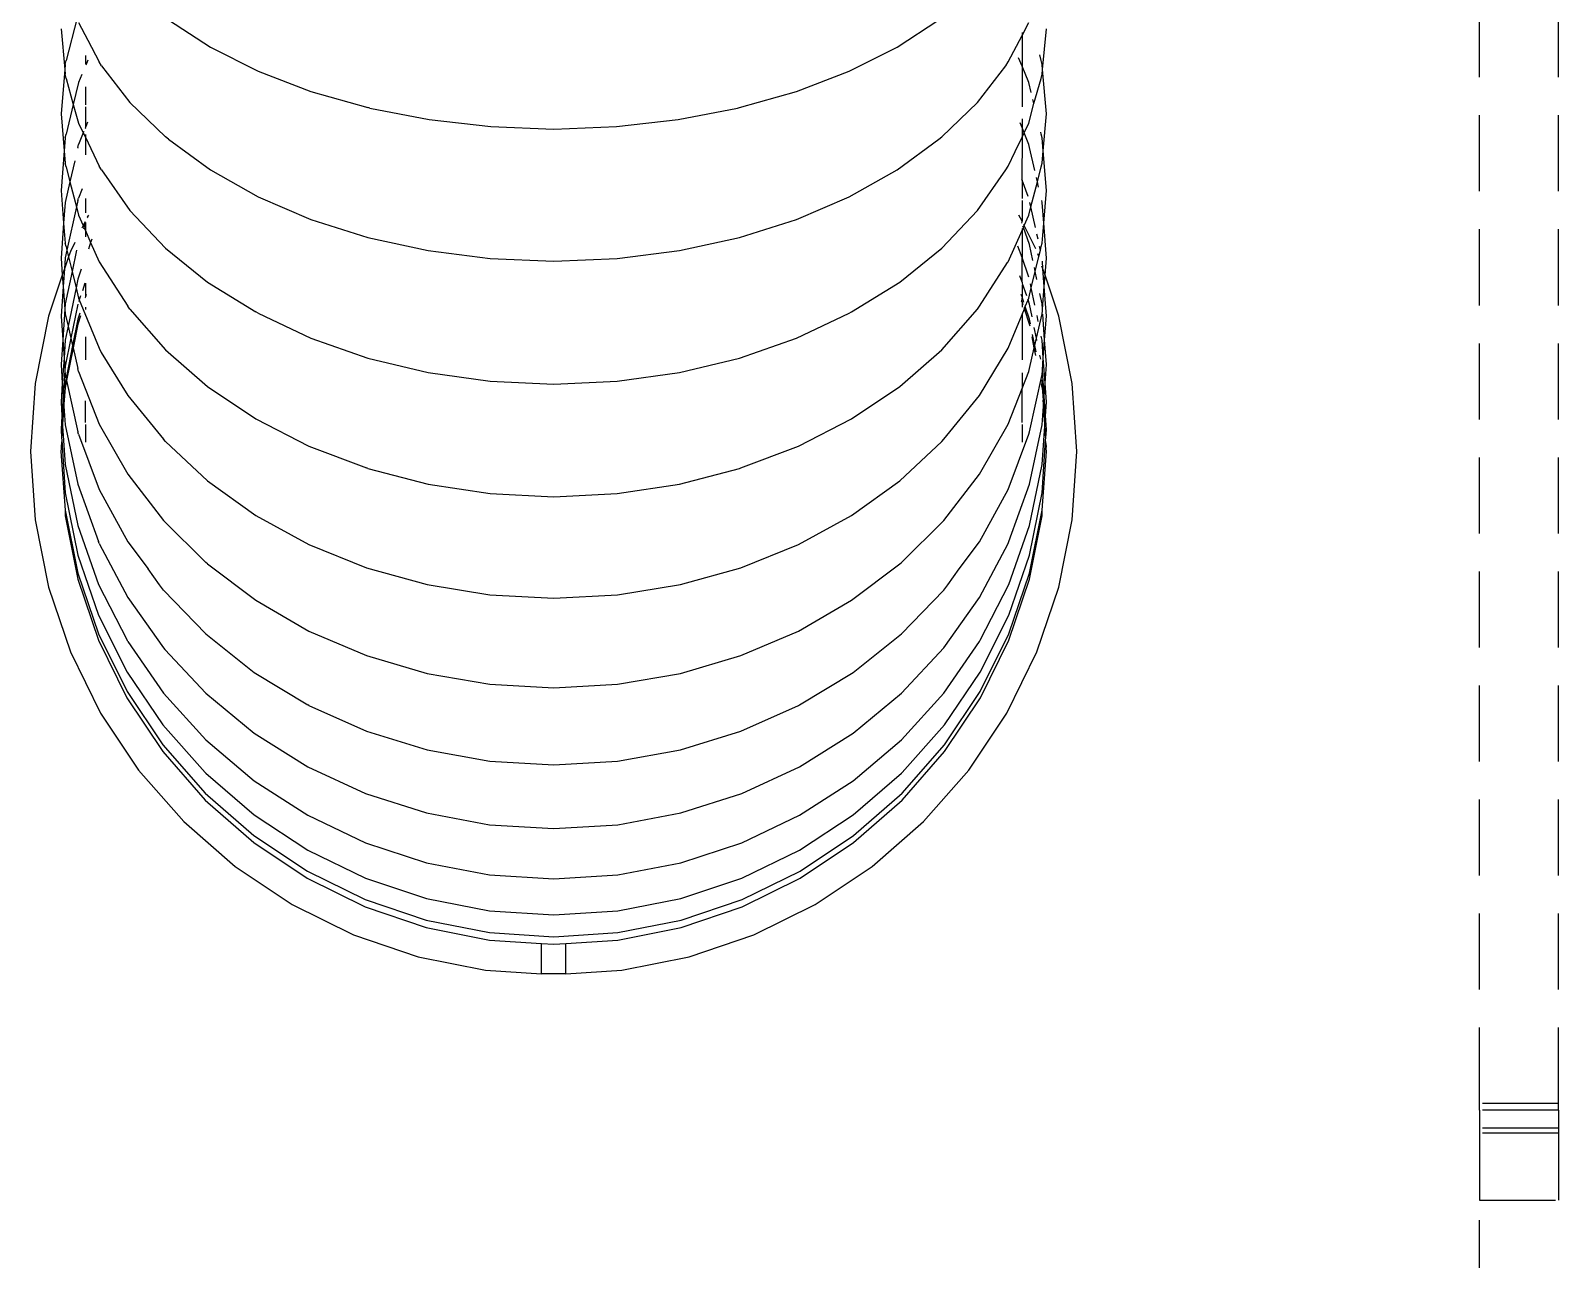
# Model space of a CAD drawing. Header units: millimetres. Extents: x 0 to 460473, y -68369 to 85219.
# Drawn here: x 221550.6 to 221676.2, y -29629.2 to -29528.2 of the extents above; entities that cross this region are included whole.
import ezdxf

# ---------------------------------------------------------------- set-up
doc = ezdxf.new("R2010")
doc.units = ezdxf.units.MM
doc.header["$LTSCALE"] = 50
doc.linetypes.add('HIDDEN2', pattern=[0.1875, 0.125, -0.0625])
doc.layers.add('hid', color=8, linetype='HIDDEN2')

msp = doc.modelspace()

# ---------------------------------------------------------------- linework, layer by layer
at = {"layer": 'hid'}
for p, q in [((221669.74868442, -29616.40964156), (221669.74868442, -29512.23318066)), ((221676.24868442, -29616.40964156), (221676.24868442, -29512.23318066)), ((221553.14973716, -29528.04524533), (221553.46072046, -29531.40024658)), ((221554.47477948, -29527.15103422), (221553.5637856, -29530.65942239)), ((221554.59556744, -29527.54136193), (221555.36317898, -29528.9949044)), ((221561.98366251, -29527.30761564), (221565.42612608, -29529.55911961)), ((221621.87334824, -29529.55911961), (221625.31581181, -29527.30761564)), ((221632.14973716, -29528.59073285), (221632.70390688, -29527.54136193)), ((221633.83875386, -29531.40024658), (221634.14973716, -29528.04524533)), ((221555.36317898, -29528.9949044), (221556.29557696, -29530.76048504)), ((221631.00389736, -29530.76048504), (221632.14973716, -29528.59073285)), ((221632.14973716, -29528.34095636), (221632.14973716, -29528.59073285)), ((221632.14973716, -29528.59073285), (221632.14973716, -29531.12785024)), ((221555.14973716, -29530.24601484), (221555.14973716, -29530.93390524)), ((221565.42612608, -29529.55911961), (221569.35150347, -29531.5336356)), ((221617.94797085, -29531.5336356), (221621.87334824, -29529.55911961)), ((221632.14973716, -29531.12785024), (221631.86708242, -29530.44576361)), ((221633.73568872, -29530.65942239), (221633.61648326, -29530.20034246)), ((221553.46072046, -29531.40024658), (221553.14973716, -29535.03488866)), ((221553.49622027, -29530.98533966), (221553.46072046, -29531.40024658)), ((221553.46072046, -29531.40024658), (221553.49622027, -29531.78323154)), ((221553.49622027, -29530.98533966), (221553.5637856, -29530.65942239)), ((221553.5637856, -29532.14296712), (221553.49622027, -29531.78323154)), ((221554.86623936, -29531.81197128), (221554.59556744, -29532.46514162)), ((221555.35936315, -29530.62199253), (221555.18223459, -29531.04942925)), ((221556.48016887, -29531.08084786), (221556.29557696, -29530.76048504)), ((221556.48016887, -29531.08084786), (221558.80775911, -29534.11473217)), ((221569.35150347, -29531.5336356), (221573.69263038, -29533.1973791)), ((221613.60684394, -29533.1973791), (221617.94797085, -29531.5336356)), ((221628.49171521, -29534.11473217), (221630.81930545, -29531.08084786)), ((221630.81930545, -29531.08084786), (221631.00389736, -29530.76048504)), ((221632.70390688, -29532.46514162), (221632.14973716, -29531.12785024)), ((221632.14973716, -29531.12785024), (221632.14973716, -29534.46289268)), ((221633.80325405, -29530.98533966), (221633.73568872, -29530.65942239)), ((221633.73568872, -29532.14296712), (221633.80325405, -29531.78323154)), ((221633.83875386, -29531.40024658), (221633.80325405, -29530.98533966)), ((221633.80325405, -29531.78323154), (221633.83875386, -29531.40024658)), ((221634.14973716, -29535.03488866), (221633.83875386, -29531.40024658)), ((221553.5637856, -29532.14296712), (221554.15953691, -29534.26078311)), ((221554.59556744, -29532.46514162), (221554.15953691, -29534.26078311)), ((221555.14973716, -29532.81976794), (221555.14973716, -29534.3093616)), ((221632.90590159, -29533.29698726), (221632.70390688, -29532.46514162)), ((221633.12572106, -29534.20223798), (221633.73568872, -29532.14296712)), ((221554.15953691, -29534.26078311), (221553.5637856, -29536.7141796)), ((221554.15953691, -29534.26078311), (221554.59556744, -29535.81081315)), ((221558.80775911, -29534.11473217), (221561.73150527, -29536.92737492)), ((221573.69263038, -29533.1973791), (221578.37522891, -29534.52188298)), ((221608.92424541, -29534.52188298), (221613.60684394, -29533.1973791)), ((221625.56796906, -29536.92737492), (221628.49171521, -29534.11473217)), ((221632.70390688, -29535.81081315), (221633.12572106, -29534.20223798)), ((221633.12572106, -29534.20223798), (221633.0445316, -29533.86788716)), ((221553.14973716, -29535.03488866), (221553.41019162, -29538.07897092)), ((221555.14973716, -29534.46289268), (221555.14973716, -29536.15972561)), ((221578.53374158, -29534.56274181), (221578.37522891, -29534.52188298)), ((221578.53374158, -29534.56274181), (221583.42638488, -29535.51535396)), ((221583.42638488, -29535.51535396), (221588.49395257, -29536.09352009)), ((221598.80552175, -29536.09352009), (221603.87308944, -29535.51535396)), ((221603.87308944, -29535.51535396), (221608.76573274, -29534.56274181)), ((221608.76573274, -29534.56274181), (221608.92424541, -29534.52188298)), ((221632.14973716, -29535.45347146), (221632.14973716, -29536.15972561)), ((221633.8892827, -29538.07897092), (221634.14973716, -29535.03488866)), ((221553.49622027, -29537.00379814), (221553.5637856, -29536.7141796)), ((221554.59556744, -29535.81081315), (221554.97593273, -29536.60314044)), ((221554.97593273, -29536.60314044), (221554.59556744, -29537.57353922)), ((221555.02263511, -29536.48399199), (221554.97593273, -29536.60314044)), ((221554.97593273, -29536.60314044), (221555.14973716, -29536.96518713)), ((221555.14973716, -29536.15972561), (221555.13389642, -29536.20013896)), ((221555.13389642, -29536.20013896), (221555.14973716, -29536.23313632)), ((221555.31902185, -29535.72784169), (221555.14973716, -29536.15972561)), ((221555.14973716, -29536.74875438), (221555.14973716, -29536.96518713)), ((221588.49395257, -29536.09352009), (221593.64973716, -29536.28734761)), ((221593.64973716, -29536.28734761), (221598.80552175, -29536.09352009)), ((221632.14973716, -29536.15972561), (221631.99733994, -29535.77092546)), ((221632.32354159, -29536.60314044), (221632.14973716, -29536.15972561)), ((221632.14973716, -29536.15972561), (221632.14973716, -29536.96518713)), ((221632.14973716, -29536.96518713), (221632.32354159, -29536.60314044)), ((221632.32354159, -29536.60314044), (221632.70390688, -29535.81081315)), ((221632.70390688, -29537.57353922), (221632.32354159, -29536.60314044)), ((221633.73568872, -29536.7141796), (221633.6968084, -29536.55406443)), ((221633.80325405, -29537.00379814), (221633.73568872, -29536.7141796)), ((221553.41019162, -29538.07897092), (221553.14973716, -29541.33409043)), ((221553.49622027, -29537.00379814), (221553.41019162, -29538.07897092)), ((221553.41019162, -29538.07897092), (221553.49622027, -29539.08443766)), ((221554.5297412, -29537.81708323), (221554.52008307, -29537.8591328)), ((221554.5297412, -29537.81708323), (221554.59556744, -29537.57353922)), ((221555.14973716, -29536.96518713), (221555.14973716, -29538.40243356)), ((221555.14973716, -29536.96518713), (221556.29557696, -29539.35205095)), ((221561.98366251, -29537.12030983), (221561.73150527, -29536.92737492)), ((221561.98366251, -29537.12030983), (221565.42612608, -29539.64349378)), ((221621.87334824, -29539.64349378), (221625.31581181, -29537.12030983)), ((221625.31581181, -29537.12030983), (221625.56796906, -29536.92737492)), ((221631.58484732, -29538.14189187), (221632.14973716, -29536.96518713)), ((221632.14973716, -29536.96518713), (221632.1295851, -29540.43879482)), ((221632.76973312, -29537.81708323), (221632.70390688, -29537.57353922)), ((221633.20300062, -29539.70344488), (221632.76973312, -29537.81708323)), ((221633.8892827, -29538.07897092), (221633.80325405, -29537.00379814)), ((221633.80325405, -29539.08443766), (221633.8892827, -29538.07897092)), ((221634.14973716, -29541.33409043), (221633.8892827, -29538.07897092)), ((221553.5637856, -29539.41035494), (221553.49622027, -29539.08443766)), ((221554.28070394, -29538.90134255), (221553.88216697, -29540.63649428)), ((221556.48016887, -29539.63906661), (221556.29557696, -29539.35205095)), ((221630.81930545, -29539.63906661), (221631.00389736, -29539.35205095)), ((221631.00389736, -29539.35205095), (221631.58484732, -29538.14189187)), ((221633.73568872, -29539.41035494), (221633.80325405, -29539.08443766)), ((221553.5637856, -29539.41035494), (221553.88216697, -29540.63649428)), ((221556.48016887, -29539.63906661), (221558.80775911, -29542.97653009)), ((221565.42612608, -29539.64349378), (221569.35150347, -29541.85626672)), ((221617.94797085, -29541.85626672), (221621.87334824, -29539.64349378)), ((221628.49171521, -29542.97653009), (221630.81930545, -29539.63906661)), ((221632.14973716, -29540.49259873), (221632.1295851, -29540.43879482)), ((221632.65075034, -29541.83025213), (221632.14973716, -29540.49259873)), ((221632.14973716, -29540.49259873), (221632.14973716, -29542.00073727)), ((221633.41730735, -29540.63649428), (221633.33620251, -29540.28337974)), ((221633.41730735, -29540.63649428), (221633.73568872, -29539.41035494)), ((221553.14973716, -29541.33409043), (221553.36602024, -29544.03716282)), ((221553.88216697, -29540.63649428), (221553.49622027, -29542.31683046)), ((221553.88216697, -29540.63649428), (221554.4160975, -29542.69274908)), ((221554.88052725, -29541.21136137), (221554.59556744, -29541.97217459)), ((221569.35150347, -29541.85626672), (221573.69263038, -29543.72076748)), ((221613.60684394, -29543.72076748), (221617.94797085, -29541.85626672)), ((221632.88337682, -29542.69274908), (221633.41730735, -29540.63649428)), ((221633.51932483, -29541.08065837), (221633.41730735, -29540.63649428)), ((221633.93345408, -29544.03716282), (221634.14973716, -29541.33409043)), ((221553.49622027, -29542.31683046), (221553.36602024, -29544.03716282)), ((221554.4160975, -29542.69274908), (221553.63550765, -29546.24936379)), ((221554.5297412, -29542.17495236), (221554.4160975, -29542.69274908)), ((221554.4160975, -29542.69274908), (221554.59556744, -29543.38391755)), ((221554.5297412, -29542.17495236), (221554.59556744, -29541.97217459)), ((221555.14973716, -29542.00073727), (221555.14973716, -29543.18385054)), ((221558.80775911, -29542.97653009), (221561.73150527, -29546.07061393)), ((221625.56796906, -29546.07061393), (221628.49171521, -29542.97653009)), ((221632.14973716, -29542.16176123), (221632.14973716, -29543.86308107)), ((221632.70390688, -29543.38391755), (221632.88337682, -29542.69274908)), ((221632.88337682, -29542.69274908), (221632.80422558, -29542.33211092)), ((221633.25489252, -29544.38549234), (221632.88337682, -29542.69274908)), ((221633.80325405, -29542.31683046), (221633.76914393, -29542.16832171)), ((221633.93345408, -29544.03716282), (221633.80325405, -29542.31683046)), ((221553.36602024, -29544.03716282), (221553.14973716, -29546.89490989)), ((221553.36602024, -29544.03716282), (221553.49622027, -29545.66438271)), ((221554.59556744, -29543.38391755), (221554.96921831, -29544.22713328)), ((221554.96921831, -29544.22713328), (221554.86832304, -29544.43172865)), ((221555.12453718, -29543.91217777), (221554.96921831, -29544.22713328)), ((221554.96921831, -29544.22713328), (221555.03774173, -29544.38176968)), ((221555.03774173, -29544.38176968), (221554.99244855, -29544.50715232)), ((221555.14973716, -29544.07173888), (221555.03774173, -29544.38176968)), ((221555.03774173, -29544.38176968), (221555.14973716, -29544.63450911)), ((221555.14973716, -29543.96904641), (221555.17017372, -29544.01516547)), ((221555.17017372, -29544.01516547), (221555.14973716, -29544.07173888)), ((221555.14973716, -29544.07173888), (221555.14973716, -29544.63450911)), ((221555.40420974, -29543.36729639), (221555.30780175, -29543.54055398)), ((221555.30780175, -29543.54055398), (221555.32643349, -29543.58260012)), ((221573.69263038, -29543.72076748), (221578.37522891, -29545.20509394)), ((221608.92424541, -29545.20509394), (221613.60684394, -29543.72076748)), ((221632.14973716, -29543.86308107), (221631.89526458, -29543.36729639)), ((221632.1293006, -29544.01516547), (221632.17493714, -29543.91217777)), ((221632.17493714, -29543.91217777), (221632.14973716, -29543.86308107)), ((221632.14973716, -29544.63450911), (221632.26173259, -29544.38176968)), ((221632.26173259, -29544.38176968), (221632.22776798, -29544.28774733)), ((221632.26173259, -29544.38176968), (221632.33025601, -29544.22713328)), ((221632.76973312, -29545.78803973), (221632.26173259, -29544.38176968)), ((221632.33025601, -29544.22713328), (221632.29042164, -29544.14635718)), ((221632.33025601, -29544.22713328), (221632.70390688, -29543.38391755)), ((221633.27511201, -29546.14311172), (221632.33025601, -29544.22713328)), ((221633.80325405, -29545.66438271), (221633.93345408, -29544.03716282)), ((221634.14973716, -29546.89490989), (221633.93345408, -29544.03716282)), ((221554.27969641, -29545.62534537), (221553.91895258, -29546.35686151)), ((221555.14973716, -29544.63450911), (221555.14973716, -29545.15489127)), ((221555.14973716, -29544.63450911), (221555.58682612, -29545.62088521)), ((221555.58682612, -29545.62088521), (221555.39525986, -29546.16599192)), ((221555.68250379, -29545.34863193), (221555.58682612, -29545.62088521)), ((221555.58682612, -29545.62088521), (221556.29557696, -29547.22031909)), ((221578.37522891, -29545.20509394), (221583.31917852, -29546.28384888)), ((221603.9802958, -29546.28384888), (221608.92424541, -29545.20509394)), ((221631.00389736, -29547.22031909), (221632.14973716, -29544.63450911)), ((221632.14973716, -29544.46383903), (221632.14973716, -29544.63450911)), ((221632.14973716, -29544.63450911), (221632.14973716, -29546.86463309)), ((221633.46711135, -29545.35242859), (221633.37210159, -29544.91953399)), ((221553.14973716, -29546.89490989), (221553.25667434, -29548.30787028)), ((221553.76892944, -29546.79881543), (221553.4302204, -29547.79662008)), ((221553.49622027, -29546.88400123), (221553.4302204, -29547.79662008)), ((221553.5637856, -29545.95400125), (221553.49622027, -29545.66438271)), ((221553.63550765, -29546.24936379), (221553.49622027, -29546.88400123)), ((221553.5637856, -29545.95400125), (221553.63550765, -29546.24936379)), ((221553.63550765, -29546.24936379), (221553.76892944, -29546.79881543)), ((221553.91895258, -29546.35686151), (221553.76892944, -29546.79881543)), ((221553.76892944, -29546.79881543), (221554.06109475, -29548.00199762)), ((221554.43168662, -29546.25126465), (221554.06109475, -29548.00199762)), ((221561.73150527, -29546.07061393), (221565.20138121, -29548.86837752)), ((221583.31917852, -29546.28384888), (221588.43988685, -29546.93857448)), ((221598.85958747, -29546.93857448), (221603.9802958, -29546.28384888)), ((221622.09809311, -29548.86837752), (221625.56796906, -29546.07061393)), ((221632.14973716, -29546.86463309), (221631.82036432, -29545.92739421)), ((221632.71164502, -29548.46355636), (221632.14973716, -29546.86463309)), ((221632.14973716, -29548.87705423), (221632.14973716, -29546.86463309)), ((221633.04526079, -29547.08967479), (221632.76973312, -29545.78803973)), ((221633.23837957, -29548.00199762), (221633.52004781, -29546.76789205)), ((221633.52004781, -29546.76789205), (221633.44648416, -29546.55118053)), ((221633.52004781, -29546.76789205), (221633.66489144, -29546.25357736)), ((221633.66489144, -29546.25357736), (221633.59551178, -29545.93746163)), ((221633.66489144, -29546.25357736), (221633.73568872, -29545.95400125)), ((221633.73568872, -29545.95400125), (221633.80325405, -29545.66438271)), ((221634.04279998, -29548.30787028), (221634.14973716, -29546.89490989)), ((221553.4302204, -29547.79662008), (221553.25667434, -29548.30787028)), ((221553.4302204, -29547.79662008), (221553.32651281, -29549.23064557)), ((221554.06109475, -29548.00199762), (221553.49622027, -29550.67055154)), ((221554.06109475, -29548.00199762), (221554.38453493, -29549.33397455)), ((221554.81318021, -29547.82231455), (221554.5297412, -29548.62884755)), ((221556.29557696, -29547.22031909), (221558.63472651, -29550.85391766)), ((221588.43988685, -29546.93857448), (221593.64973716, -29547.15806821)), ((221593.64973716, -29547.15806821), (221598.85958747, -29546.93857448)), ((221628.66474781, -29550.85391766), (221630.96856138, -29547.27520945)), ((221630.96856138, -29547.27520945), (221631.00389736, -29547.22031909)), ((221632.91493939, -29549.33397455), (221633.23837957, -29548.00199762)), ((221633.23837957, -29548.00199762), (221633.17122403, -29547.68474453)), ((221633.37706245, -29548.65715686), (221633.23837957, -29548.00199762)), ((221633.86925392, -29547.79662008), (221633.7927575, -29547.5712689)), ((221633.86925392, -29547.79662008), (221633.82354122, -29547.16452385)), ((221633.97296151, -29549.23064557), (221633.86925392, -29547.79662008)), ((221634.04279998, -29548.30787028), (221633.86925392, -29547.79662008)), ((221553.25667434, -29548.30787028), (221552.11078151, -29551.6835617)), ((221553.32651281, -29549.23064557), (221553.14973716, -29551.67502586)), ((221553.25667434, -29548.30787028), (221553.32651281, -29549.23064557)), ((221553.32651281, -29549.23064557), (221553.46709361, -29551.08813881)), ((221554.38453493, -29549.33397455), (221553.73234533, -29552.50103145)), ((221554.5297412, -29548.62884755), (221554.38453493, -29549.33397455)), ((221554.38453493, -29549.33397455), (221554.59556744, -29550.20303923)), ((221555.11757075, -29548.97037382), (221554.90799004, -29549.5783989)), ((221555.14973716, -29548.94865707), (221555.14973716, -29550.09368656)), ((221565.20138121, -29548.86837752), (221569.15801642, -29551.32195033)), ((221618.1414579, -29551.32195033), (221622.09809311, -29548.86837752)), ((221632.14973716, -29548.87705423), (221631.97102057, -29548.35857059)), ((221632.14973716, -29548.87705423), (221632.14973716, -29548.94865707)), ((221632.18190357, -29548.97037382), (221632.14973716, -29548.94865707)), ((221632.14973716, -29549.11594841), (221632.14973716, -29550.09368656)), ((221632.53915225, -29550.00680586), (221632.19469029, -29549.00747002)), ((221632.70390688, -29550.20303923), (221632.91493939, -29549.33397455)), ((221632.91493939, -29549.33397455), (221632.84877076, -29549.01265723)), ((221633.20860991, -29550.76004951), (221632.91493939, -29549.33397455)), ((221633.83238071, -29551.08813881), (221633.97296151, -29549.23064557)), ((221633.97296151, -29549.23064557), (221634.04279998, -29548.30787028)), ((221634.14973716, -29551.67502586), (221633.97296151, -29549.23064557)), ((221635.18869281, -29551.6835617), (221634.04279998, -29548.30787028)), ((221553.49622027, -29550.67055154), (221553.46709361, -29551.08813881)), ((221554.59556744, -29550.20303923), (221554.6485838, -29550.33097534)), ((221554.6485838, -29550.33097534), (221554.60553601, -29550.45586343)), ((221554.76032207, -29550.00680586), (221554.6485838, -29550.33097534)), ((221554.6485838, -29550.33097534), (221556.29557696, -29554.30540717)), ((221555.14973716, -29550.09368656), (221555.13700623, -29550.13104796)), ((221555.13700623, -29550.13104796), (221555.14973716, -29550.16176953)), ((221555.21731361, -29549.89537031), (221555.14973716, -29550.09368656)), ((221632.14973716, -29550.09368656), (221632.08216071, -29549.89537031)), ((221632.14973716, -29550.09368656), (221632.11869045, -29550.40048832)), ((221632.14973716, -29550.49194898), (221632.11869045, -29550.40048832)), ((221632.3092098, -29550.56169012), (221632.14973716, -29550.09368656)), ((221632.14973716, -29550.49194898), (221632.14973716, -29550.94652059)), ((221632.23456035, -29550.74183002), (221632.14973716, -29550.49194898)), ((221632.42024718, -29550.88755095), (221632.65089052, -29550.33097534)), ((221632.65089052, -29550.33097534), (221632.62763089, -29550.26349567)), ((221632.65089052, -29550.33097534), (221632.70390688, -29550.20303923)), ((221632.76973312, -29550.67575558), (221632.65089052, -29550.33097534)), ((221633.80325405, -29550.67055154), (221633.62273631, -29549.81775799)), ((221633.83238071, -29551.08813881), (221633.80325405, -29550.67055154)), ((221552.11078151, -29551.6835617), (221551.01335349, -29557.20070493)), ((221553.14973716, -29551.67502586), (221553.29044726, -29553.62070668)), ((221553.46709361, -29551.08813881), (221553.29044726, -29553.62070668)), ((221553.46709361, -29551.08813881), (221553.49622027, -29551.47298932)), ((221553.49622027, -29551.47298932), (221553.73234533, -29552.50103145)), ((221554.52959501, -29550.67647935), (221553.96046513, -29553.49422028)), ((221554.5297412, -29551.91318559), (221554.09612173, -29554.08484249)), ((221554.75458337, -29551.65603451), (221554.52559608, -29552.33060932)), ((221554.69933302, -29551.41548533), (221554.5297412, -29551.91318559)), ((221555.14973716, -29550.94652059), (221555.14973716, -29551.13988808)), ((221558.80775911, -29551.08744575), (221558.63472651, -29550.85391766)), ((221558.80775911, -29551.08744575), (221561.73150527, -29554.43942285)), ((221569.35150347, -29551.43654145), (221569.15801642, -29551.32195033)), ((221569.35150347, -29551.43654145), (221573.69263038, -29553.48760951)), ((221613.60684394, -29553.48760951), (221617.94797085, -29551.43654145)), ((221617.94797085, -29551.43654145), (221618.1414579, -29551.32195033)), ((221625.56796906, -29554.43942285), (221628.49171521, -29551.08744575)), ((221628.49171521, -29551.08744575), (221628.66474781, -29550.85391766)), ((221631.00389736, -29554.30540717), (221632.14973716, -29551.54033061)), ((221632.14973716, -29551.54033061), (221632.34536545, -29551.06825135)), ((221632.14973716, -29551.4167221), (221632.14973716, -29551.54033061)), ((221632.14973716, -29551.54033061), (221632.14973716, -29555.27252865)), ((221632.34536545, -29551.06825135), (221632.32230007, -29551.00030293)), ((221632.34536545, -29551.06825135), (221632.42024718, -29550.88755095)), ((221632.77387824, -29552.33060932), (221632.34536545, -29551.06825135)), ((221632.42024718, -29550.88755095), (221632.39713345, -29550.8197192)), ((221632.76973312, -29551.91318559), (221632.42024718, -29550.88755095)), ((221632.98414767, -29551.73731405), (221632.76973312, -29550.67575558)), ((221632.85066095, -29552.31848904), (221632.76973312, -29551.91318559)), ((221633.33900919, -29553.49422028), (221633.80325405, -29551.47298932)), ((221633.48857753, -29552.11958261), (221633.38396551, -29551.6115828)), ((221633.80325405, -29551.47298932), (221633.84232234, -29551.23067124)), ((221633.84232234, -29551.23067124), (221633.83238071, -29551.08813881)), ((221634.00902706, -29553.62070668), (221633.86247005, -29551.51952776)), ((221634.00902706, -29553.62070668), (221634.14973716, -29551.67502586)), ((221636.28612083, -29557.20070493), (221635.18869281, -29551.6835617)), ((221553.73234533, -29552.50103145), (221553.49622027, -29553.64766344)), ((221553.73234533, -29552.50103145), (221553.96046513, -29553.49422028)), ((221554.52559608, -29552.33060932), (221554.13928067, -29554.27274804)), ((221632.80822124, -29552.50326321), (221632.77387824, -29552.33060932)), ((221633.20335259, -29554.08484249), (221633.02316629, -29553.18243182)), ((221633.33900919, -29553.49422028), (221633.15771432, -29552.59663609)), ((221553.29044726, -29553.62070668), (221553.14973716, -29555.63805878)), ((221553.29044726, -29553.62070668), (221553.39755372, -29555.1017303)), ((221553.49622027, -29553.64766344), (221553.39755372, -29555.1017303)), ((221553.96046513, -29553.49422028), (221553.49622027, -29555.79267932)), ((221554.09612173, -29554.08484249), (221553.5613802, -29556.76293977)), ((221554.13928067, -29554.27274804), (221553.60469458, -29556.9602938)), ((221553.96046513, -29553.49422028), (221554.09612173, -29554.08484249)), ((221554.09612173, -29554.08484249), (221554.13928067, -29554.27274804)), ((221554.13928067, -29554.27274804), (221554.5297412, -29555.97273655)), ((221555.14973716, -29553.37645656), (221555.14973716, -29555.27252865)), ((221556.29557696, -29554.30540717), (221556.46159285, -29554.65254681)), ((221561.73150527, -29554.43942285), (221565.20138121, -29557.47038126)), ((221573.69263038, -29553.48760951), (221578.37522891, -29555.12046194)), ((221608.92424541, -29555.12046194), (221613.60684394, -29553.48760951)), ((221622.09809311, -29557.47038126), (221625.56796906, -29554.43942285)), ((221628.66474781, -29558.1909124), (221631.00389736, -29554.30540717)), ((221632.76973312, -29555.97273655), (221633.16019365, -29554.27274804)), ((221633.16019365, -29554.27274804), (221632.98037479, -29553.36873758)), ((221633.16019365, -29554.27274804), (221633.20335259, -29554.08484249)), ((221633.2868232, -29554.90935774), (221633.16019365, -29554.27274804)), ((221633.20335259, -29554.08484249), (221633.33900919, -29553.49422028)), ((221633.30840323, -29554.61095802), (221633.20335259, -29554.08484249)), ((221633.37594129, -29553.67706972), (221633.33900919, -29553.49422028)), ((221633.80325405, -29553.64766344), (221633.73317548, -29553.30735934)), ((221633.9019206, -29555.1017303), (221633.80325405, -29553.64766344)), ((221633.9019206, -29555.1017303), (221634.00902706, -29553.62070668)), ((221634.14973716, -29555.63805878), (221634.00902706, -29553.62070668)), ((221553.14973716, -29555.63805878), (221553.25690425, -29557.17450681)), ((221553.39755372, -29555.1017303), (221553.25690425, -29557.17450681)), ((221553.39755372, -29555.1017303), (221553.47288216, -29556.14334068)), ((221556.46159285, -29554.65254681), (221558.63472651, -29558.1909124)), ((221578.37522891, -29555.12046194), (221583.31917852, -29556.30716018)), ((221603.9802958, -29556.30716018), (221608.92424541, -29555.12046194)), ((221633.68524783, -29555.20843493), (221633.6193028, -29554.88194352)), ((221633.8246862, -29556.11470313), (221633.9019206, -29555.1017303)), ((221634.04257007, -29557.17450681), (221633.9019206, -29555.1017303)), ((221634.04257007, -29557.17450681), (221634.14973716, -29555.63805878)), ((221553.47288216, -29556.14334068), (221553.33230591, -29558.25553575)), ((221553.49622027, -29555.79267932), (221553.47288216, -29556.14334068)), ((221553.47288216, -29556.14334068), (221553.49622027, -29556.46605049)), ((221553.49622027, -29556.46605049), (221553.5613802, -29556.76293977)), ((221553.5613802, -29556.76293977), (221553.49622027, -29557.08927431)), ((221553.5613802, -29556.76293977), (221553.60469458, -29556.9602938)), ((221554.59556744, -29556.21628056), (221554.5297412, -29555.97273655)), ((221554.59556744, -29556.21628056), (221556.29557696, -29560.5533934)), ((221583.31917852, -29556.30716018), (221588.43988685, -29557.0273995)), ((221598.85958747, -29557.0273995), (221603.9802958, -29556.30716018)), ((221632.14973716, -29557.63009417), (221632.70390688, -29556.21628056)), ((221632.14973716, -29556.33412225), (221632.14973716, -29557.63009417)), ((221632.70390688, -29556.21628056), (221632.76973312, -29555.97273655)), ((221632.76973312, -29561.17509936), (221633.80325405, -29556.46605049)), ((221633.80325405, -29557.08927431), (221633.76875963, -29556.91651905)), ((221633.80325405, -29556.46605049), (221633.82659216, -29556.14334068)), ((221633.82659216, -29556.14334068), (221633.8246862, -29556.11470313)), ((221633.96716841, -29558.25553575), (221633.82659216, -29556.14334068)), ((221551.01335349, -29557.20070493), (221550.64544582, -29562.81389132)), ((221553.25690425, -29557.17450681), (221553.14973716, -29558.75384755)), ((221553.25690425, -29557.17450681), (221553.33230591, -29558.25553575)), ((221553.49196565, -29557.52702041), (221553.37716896, -29558.89873456)), ((221553.60469458, -29556.9602938), (221553.49196565, -29557.52702041)), ((221553.49622027, -29557.08927431), (221553.49196565, -29557.52702041)), ((221553.60469458, -29556.9602938), (221554.5297412, -29561.17509936)), ((221558.63472651, -29558.1909124), (221561.5729926, -29561.79307287)), ((221565.20138121, -29557.47038126), (221569.15801642, -29560.12846045)), ((221588.43988685, -29557.0273995), (221593.64973716, -29557.26885641)), ((221593.64973716, -29557.26885641), (221598.85958747, -29557.0273995)), ((221618.1414579, -29560.12846045), (221622.09809311, -29557.47038126)), ((221625.72648172, -29561.79307287), (221628.66474781, -29558.1909124)), ((221631.00389736, -29560.5533934), (221632.14973716, -29557.63009417)), ((221632.14973716, -29560.40867813), (221632.14973716, -29557.63009417)), ((221633.80750867, -29557.52702041), (221633.74729243, -29557.22429291)), ((221633.80750867, -29557.52702041), (221633.80325405, -29557.08927431)), ((221633.80750867, -29557.52702041), (221633.87627774, -29558.57623366)), ((221633.96716841, -29558.25553575), (221634.04257007, -29557.17450681)), ((221634.14973716, -29558.75384755), (221634.04257007, -29557.17450681)), ((221636.6540285, -29562.81389132), (221636.28612083, -29557.20070493)), ((221553.14973716, -29558.75384755), (221553.22516214, -29559.86539905)), ((221553.33230591, -29558.25553575), (221553.22516214, -29559.86539905)), ((221553.39000078, -29559.08270362), (221553.27004717, -29560.52687791)), ((221553.33230591, -29558.25553575), (221553.37716896, -29558.89873456)), ((221553.37716896, -29558.89873456), (221553.39000078, -29559.08270362)), ((221553.39000078, -29559.08270362), (221553.49622027, -29560.60556601)), ((221555.14973716, -29560.40867813), (221555.14973716, -29558.63236726)), ((221633.80325405, -29560.60556601), (221633.90947354, -29559.08270362)), ((221633.92230536, -29558.89873456), (221633.87627774, -29558.57623366)), ((221633.90947354, -29559.08270362), (221633.92230536, -29558.89873456)), ((221634.02942715, -29560.52687791), (221633.90947354, -29559.08270362)), ((221633.92230536, -29558.89873456), (221633.96716841, -29558.25553575)), ((221634.07431218, -29559.86539905), (221633.96716841, -29558.25553575)), ((221634.07431218, -29559.86539905), (221634.14973716, -29558.75384755)), ((221553.22516214, -29559.86539905), (221553.14973716, -29560.99867917)), ((221553.28291512, -29560.71651512), (221553.19462792, -29561.67317466)), ((221553.22516214, -29559.86539905), (221553.27004717, -29560.52687791)), ((221553.27004717, -29560.52687791), (221553.28291512, -29560.71651512)), ((221553.28291512, -29560.71651512), (221553.49622027, -29563.86003167)), ((221553.49622027, -29560.60556601), (221554.5297412, -29565.48807782)), ((221555.14973716, -29560.58464667), (221555.14973716, -29562.03266446)), ((221556.29557696, -29560.5533934), (221558.63472651, -29564.66123426)), ((221569.15801642, -29560.12846045), (221573.53371176, -29562.36817994)), ((221613.76576256, -29562.36817994), (221618.1414579, -29560.12846045)), ((221628.66474781, -29564.66123426), (221631.00389736, -29560.5533934)), ((221632.14973716, -29560.58464667), (221632.14973716, -29562.03266446)), ((221632.76973312, -29565.48807782), (221633.80325405, -29560.60556601)), ((221633.80325405, -29563.86003167), (221634.0165592, -29560.71651512)), ((221634.0165592, -29560.71651512), (221634.02942715, -29560.52687791)), ((221634.1048464, -29561.67317466), (221634.0165592, -29560.71651512)), ((221634.02942715, -29560.52687791), (221634.07431218, -29559.86539905)), ((221634.14973716, -29560.99867917), (221634.07431218, -29559.86539905)), ((221553.14973716, -29560.99867917), (221553.19462792, -29561.67317466)), ((221553.20751805, -29561.86685215), (221553.14973716, -29562.35546909)), ((221553.19462792, -29561.67317466), (221553.20751805, -29561.86685215)), ((221553.20751805, -29561.86685215), (221553.49622027, -29566.20467901)), ((221554.59556744, -29561.37787713), (221554.5297412, -29561.17509936)), ((221554.59556744, -29561.37787713), (221556.29557696, -29565.91672683)), ((221561.73150527, -29561.97010998), (221561.5729926, -29561.79307287)), ((221561.73150527, -29561.97010998), (221565.20138121, -29565.21119579)), ((221622.09809311, -29565.21119579), (221625.56796906, -29561.97010998)), ((221625.56796906, -29561.97010998), (221625.72648172, -29561.79307287)), ((221631.00389736, -29565.91672683), (221632.70390688, -29561.37787713)), ((221632.70390688, -29561.37787713), (221632.76973312, -29561.17509936)), ((221633.80325405, -29566.20467901), (221634.09195627, -29561.86685215)), ((221634.09195627, -29561.86685215), (221634.1048464, -29561.67317466)), ((221634.14973716, -29562.35546909), (221634.09195627, -29561.86685215)), ((221634.1048464, -29561.67317466), (221634.14973716, -29560.99867917)), ((221550.64544582, -29562.81389132), (221551.01335349, -29568.42707772)), ((221553.16263933, -29562.55156906), (221553.14544582, -29562.81389132)), ((221553.14544582, -29562.81389132), (221553.49622027, -29567.62166386)), ((221553.14973716, -29562.35546909), (221553.16263933, -29562.55156906)), ((221573.53371176, -29562.36817994), (221578.25359787, -29564.15121752)), ((221609.04587645, -29564.15121752), (221613.76576256, -29562.36817994)), ((221633.80325405, -29567.62166386), (221634.1540285, -29562.81389132)), ((221634.13683499, -29562.55156906), (221634.14973716, -29562.35546909)), ((221634.1540285, -29562.81389132), (221634.13683499, -29562.55156906)), ((221636.28612083, -29568.42707772), (221636.6540285, -29562.81389132)), ((221553.49622027, -29563.86003167), (221554.5297412, -29568.87884755)), ((221578.37522891, -29564.19252502), (221578.25359787, -29564.15121752)), ((221578.37522891, -29564.19252502), (221583.31917852, -29565.47813509)), ((221603.9802958, -29565.47813509), (221608.92424541, -29564.19252502)), ((221608.92424541, -29564.19252502), (221609.04587645, -29564.15121752)), ((221632.76973312, -29568.87884755), (221633.80325405, -29563.86003167)), ((221554.5297412, -29565.48807782), (221556.23261609, -29570.20205307)), ((221558.63472651, -29564.66123426), (221561.5729926, -29568.46951686)), ((221565.20138121, -29565.21119579), (221569.15801642, -29568.05355177)), ((221583.31917852, -29565.47813509), (221588.43988685, -29566.25840667)), ((221598.85958747, -29566.25840667), (221603.9802958, -29565.47813509)), ((221618.1414579, -29568.05355177), (221622.09809311, -29565.21119579)), ((221625.72648172, -29568.46951686), (221628.66474781, -29564.66123426)), ((221631.06685823, -29570.20205307), (221632.76973312, -29565.48807782)), ((221553.49622027, -29566.20467901), (221554.5297412, -29571.32160276)), ((221556.29557696, -29565.91672683), (221558.63472651, -29570.21564017)), ((221588.43988685, -29566.25840667), (221593.64973716, -29566.51998912)), ((221593.64973716, -29566.51998912), (221598.85958747, -29566.25840667)), ((221628.66474781, -29570.21564017), (221631.00389736, -29565.91672683)), ((221632.76973312, -29571.32160276), (221633.80325405, -29566.20467901)), ((221553.49622027, -29567.62166386), (221553.49196565, -29568.10076224)), ((221553.49196565, -29568.10076224), (221554.52559608, -29573.29717333)), ((221553.49622027, -29567.62166386), (221554.5297412, -29572.79775259)), ((221569.15801642, -29568.05355177), (221573.53371176, -29570.4485444)), ((221613.76576256, -29570.4485444), (221618.1414579, -29568.05355177)), ((221632.76973312, -29572.79775259), (221633.80325405, -29567.62166386)), ((221632.77387824, -29573.29717333), (221633.80750867, -29568.10076224)), ((221633.80750867, -29568.10076224), (221633.80325405, -29567.62166386)), ((221551.01335349, -29568.42707772), (221552.11078151, -29573.94422094)), ((221554.5297412, -29568.87884755), (221556.23261609, -29573.72442188)), ((221561.5729926, -29568.46951686), (221565.06010068, -29571.91308041)), ((221622.23937364, -29571.91308041), (221625.72648172, -29568.46951686)), ((221631.06685823, -29573.72442188), (221632.76973312, -29568.87884755)), ((221635.18869281, -29573.94422094), (221636.28612083, -29568.42707772)), ((221556.29557696, -29570.35458926), (221556.23261609, -29570.20205307)), ((221556.29557696, -29570.35458926), (221558.63472651, -29574.81185775)), ((221558.63472651, -29570.21564017), (221560.30775911, -29572.43708733)), ((221573.53371176, -29570.4485444), (221578.25359787, -29572.35519471)), ((221609.04587645, -29572.35519471), (221613.76576256, -29570.4485444)), ((221626.99171521, -29572.43708733), (221628.66474781, -29570.21564017)), ((221628.66474781, -29574.81185775), (221631.00389736, -29570.35458926)), ((221631.00389736, -29570.35458926), (221631.06685823, -29570.20205307)), ((221554.5297412, -29571.32160276), (221556.23261609, -29576.26189842)), ((221565.20138121, -29572.03190884), (221565.06010068, -29571.91308041)), ((221622.09809311, -29572.03190884), (221622.23937364, -29571.91308041)), ((221631.06685823, -29576.26189842), (221632.76973312, -29571.32160276)), ((221554.5297412, -29572.79775259), (221556.23261609, -29577.79517094)), ((221561.24004861, -29573.74946118), (221560.30775911, -29572.43708733)), ((221565.20138121, -29572.03190884), (221569.15801642, -29575.03690955)), ((221578.25359787, -29572.35519471), (221583.23691619, -29573.74087938)), ((221604.06255813, -29573.74087938), (221609.04587645, -29572.35519471)), ((221618.1414579, -29575.03690955), (221622.09809311, -29572.03190884)), ((221626.05942571, -29573.74946118), (221626.99171521, -29572.43708733)), ((221631.06685823, -29577.79517094), (221632.76973312, -29572.79775259)), ((221552.11078151, -29573.94422094), (221553.91895258, -29579.27092114)), ((221554.52559608, -29573.29717333), (221556.22865141, -29578.31421256)), ((221556.23261609, -29573.72442188), (221558.57570831, -29578.31384554)), ((221561.5729926, -29574.20106156), (221561.24004861, -29573.74946118)), ((221561.5729926, -29574.20106156), (221565.06010068, -29577.80479934)), ((221583.23691619, -29573.74087938), (221588.39840076, -29574.58188895)), ((221598.90107356, -29574.58188895), (221604.06255813, -29573.74087938)), ((221622.23937364, -29577.80479934), (221625.72648172, -29574.20106156)), ((221625.72648172, -29574.20106156), (221626.05942571, -29573.74946118)), ((221628.72376601, -29578.31384554), (221631.06685823, -29573.72442188)), ((221631.07082291, -29578.31421256), (221632.77387824, -29573.29717333)), ((221633.38052174, -29579.27092114), (221635.18869281, -29573.94422094)), ((221558.63472651, -29574.81185775), (221561.5729926, -29578.94408648)), ((221569.15801642, -29575.03690955), (221573.53371176, -29577.568948)), ((221588.39840076, -29574.58188895), (221593.64973716, -29574.86383353)), ((221593.64973716, -29574.86383353), (221598.90107356, -29574.58188895)), ((221613.76576256, -29577.568948), (221618.1414579, -29575.03690955)), ((221625.72648172, -29578.94408648), (221628.66474781, -29574.81185775)), ((221556.23261609, -29576.26189842), (221558.57570831, -29580.94103616)), ((221628.72376601, -29580.94103616), (221631.06685823, -29576.26189842)), ((221556.23261609, -29577.79517094), (221558.57570831, -29582.52841172)), ((221565.06010068, -29577.80479934), (221569.03638537, -29580.96519255)), ((221573.53371176, -29577.568948), (221578.25359787, -29579.58470028)), ((221609.04587645, -29579.58470028), (221613.76576256, -29577.568948)), ((221618.26308895, -29580.96519255), (221622.23937364, -29577.80479934)), ((221628.72376601, -29582.52841172), (221631.06685823, -29577.79517094)), ((221553.91895258, -29579.27092114), (221556.40692839, -29584.31603699)), ((221556.22865141, -29578.31421256), (221558.5719919, -29583.06603699)), ((221558.63472651, -29578.41490701), (221558.57570831, -29578.31384554)), ((221558.63472651, -29578.41490701), (221561.5729926, -29582.66249432)), ((221561.5729926, -29578.94408648), (221561.692017, -29579.0716228)), ((221561.692017, -29579.0716228), (221565.06010068, -29582.68057186)), ((221622.23937364, -29582.68057186), (221625.72648172, -29578.94408648)), ((221625.72648172, -29582.66249432), (221628.66474781, -29578.41490701)), ((221628.66474781, -29578.41490701), (221628.72376601, -29578.31384554)), ((221628.72748242, -29583.06603699), (221631.07082291, -29578.31421256)), ((221630.89254593, -29584.31603699), (221633.38052174, -29579.27092114)), ((221578.25359787, -29579.58470028), (221583.23691619, -29581.04967632)), ((221604.06255813, -29581.04967632), (221609.04587645, -29579.58470028)), ((221558.57570831, -29580.94103616), (221561.51892688, -29585.27895465)), ((221569.03638537, -29580.96519255), (221573.43381133, -29583.62816599)), ((221583.23691619, -29581.04967632), (221588.39840076, -29581.93880998)), ((221588.39840076, -29581.93880998), (221593.64973716, -29582.23688794)), ((221593.64973716, -29582.23688794), (221598.90107356, -29581.93880998)), ((221598.90107356, -29581.93880998), (221604.06255813, -29581.04967632)), ((221613.86566299, -29583.62816599), (221618.26308895, -29580.96519255)), ((221625.78054744, -29585.27895465), (221628.72376601, -29580.94103616)), ((221558.5719919, -29583.06603699), (221561.51552233, -29587.4713416)), ((221558.57570831, -29582.52841172), (221561.51892688, -29586.91648786)), ((221561.5729926, -29582.66249432), (221565.06010068, -29586.50329039)), ((221565.06010068, -29582.68057186), (221569.03638537, -29585.95738159)), ((221618.26308895, -29585.95738159), (221622.23937364, -29582.68057186)), ((221622.23937364, -29586.50329039), (221625.72648172, -29582.66249432)), ((221625.78054744, -29586.91648786), (221628.72376601, -29582.52841172)), ((221625.78395199, -29587.4713416), (221628.72748242, -29583.06603699)), ((221556.40692839, -29584.31603699), (221559.53213898, -29588.99324517)), ((221573.53371176, -29583.67520014), (221573.43381133, -29583.62816599)), ((221573.53371176, -29583.67520014), (221578.25359787, -29585.78471331)), ((221609.04587645, -29585.78471331), (221613.76576256, -29583.67520014)), ((221613.76576256, -29583.67520014), (221613.86566299, -29583.62816599)), ((221627.76733534, -29588.99324517), (221630.89254593, -29584.31603699)), ((221561.51892688, -29585.27895465), (221565.01191252, -29589.2014309)), ((221578.25359787, -29585.78471331), (221583.23691619, -29587.31783138)), ((221604.06255813, -29587.31783138), (221609.04587645, -29585.78471331)), ((221622.2875618, -29589.2014309), (221625.78054744, -29585.27895465)), ((221561.51892688, -29586.91648786), (221565.01191252, -29590.88431816)), ((221565.06010068, -29586.50329039), (221569.03638537, -29589.87157815)), ((221569.03638537, -29585.95738159), (221573.43381133, -29588.71844856)), ((221613.86566299, -29588.71844856), (221618.26308895, -29585.95738159)), ((221618.26308895, -29589.87157815), (221622.23937364, -29586.50329039)), ((221622.2875618, -29590.88431816), (221625.78054744, -29586.91648786)), ((221561.51552233, -29587.4713416), (221565.00887809, -29591.4547504)), ((221583.23691619, -29587.31783138), (221588.39840076, -29588.24832228)), ((221588.39840076, -29588.24832228), (221593.64973716, -29588.56026506)), ((221593.64973716, -29588.56026506), (221598.90107356, -29588.24832228)), ((221598.90107356, -29588.24832228), (221604.06255813, -29587.31783138)), ((221622.29059623, -29591.4547504), (221625.78395199, -29587.4713416)), ((221559.53213898, -29588.99324517), (221563.24111113, -29593.22251735)), ((221565.06010068, -29589.24386174), (221565.01191252, -29589.2014309)), ((221565.06010068, -29589.24386174), (221569.03638537, -29592.67799281)), ((221573.43381133, -29588.71844856), (221578.17713739, -29590.91653013)), ((221609.12233693, -29590.91653013), (221613.86566299, -29588.71844856)), ((221618.26308895, -29592.67799281), (221622.23937364, -29589.24386174)), ((221622.23937364, -29589.24386174), (221622.2875618, -29589.2014309)), ((221624.05836319, -29593.22251735), (221627.76733534, -29588.99324517)), ((221569.03638537, -29589.87157815), (221573.43381133, -29592.70972525)), ((221613.86566299, -29592.70972525), (221618.26308895, -29589.87157815)), ((221565.00887809, -29591.4547504), (221568.99228688, -29594.94810616)), ((221565.01191252, -29590.88431816), (221568.99489929, -29594.36401193)), ((221578.17713739, -29590.91653013), (221583.18520392, -29592.51401652)), ((221604.1142704, -29592.51401652), (221609.12233693, -29590.91653013)), ((221618.30457503, -29594.36401193), (221622.2875618, -29590.88431816)), ((221618.30718744, -29594.94810616), (221622.29059623, -29591.4547504)), ((221563.24111113, -29593.22251735), (221567.47038331, -29596.93148951)), ((221569.03638537, -29592.67799281), (221573.43381133, -29595.57162004)), ((221573.43381133, -29592.70972525), (221578.17713739, -29594.96917021)), ((221583.18520392, -29592.51401652), (221588.37232152, -29593.4835743)), ((221598.9271528, -29593.4835743), (221604.1142704, -29592.51401652)), ((221609.12233693, -29594.96917021), (221613.86566299, -29592.70972525)), ((221613.86566299, -29595.57162004), (221618.26308895, -29592.67799281)), ((221619.82909101, -29596.93148951), (221624.05836319, -29593.22251735)), ((221568.99489929, -29594.36401193), (221573.39973716, -29597.29603067)), ((221588.37232152, -29593.4835743), (221593.64973716, -29593.80861407)), ((221593.64973716, -29593.80861407), (221598.9271528, -29593.4835743)), ((221613.89973716, -29597.29603067), (221618.30457503, -29594.36401193)), ((221568.99228688, -29594.94810616), (221573.39759149, -29597.89163659)), ((221573.43381133, -29595.57162004), (221578.17713739, -29597.87523265)), ((221578.17713739, -29594.96917021), (221583.18520392, -29596.6112533)), ((221604.1142704, -29596.6112533), (221609.12233693, -29594.96917021)), ((221609.12233693, -29597.87523265), (221613.86566299, -29595.57162004)), ((221613.90188283, -29597.89163659), (221618.30718744, -29594.94810616)), ((221567.47038331, -29596.93148951), (221572.14759149, -29600.0567001)), ((221583.18520392, -29596.6112533), (221588.37232152, -29597.60787803)), ((221598.9271528, -29597.60787803), (221604.1142704, -29596.6112533)), ((221615.15188283, -29600.0567001), (221619.82909101, -29596.93148951)), ((221573.39759149, -29597.89163659), (221578.14941592, -29600.23497707)), ((221573.39973716, -29597.29603067), (221578.15105815, -29599.63020671)), ((221578.17713739, -29597.87523265), (221583.18520392, -29599.5494152)), ((221588.37232152, -29597.60787803), (221593.64973716, -29597.94199187)), ((221593.64973716, -29597.94199187), (221598.9271528, -29597.60787803)), ((221604.1142704, -29599.5494152), (221609.12233693, -29597.87523265)), ((221609.14841617, -29599.63020671), (221613.89973716, -29597.29603067)), ((221609.1500584, -29600.23497707), (221613.90188283, -29597.89163659)), ((221578.15105815, -29599.63020671), (221583.16756583, -29601.32660166)), ((221583.18520392, -29599.5494152), (221588.37232152, -29600.56552196)), ((221598.9271528, -29600.56552196), (221604.1142704, -29599.5494152)), ((221604.13190849, -29601.32660166), (221609.14841617, -29599.63020671)), ((221572.14759149, -29600.0567001), (221577.19270734, -29602.5446759)), ((221578.14941592, -29600.23497707), (221583.16645515, -29601.93803241)), ((221588.37232152, -29600.56552196), (221593.64973716, -29600.90616705)), ((221593.64973716, -29600.90616705), (221598.9271528, -29600.56552196)), ((221604.13301917, -29601.93803241), (221609.1500584, -29600.23497707)), ((221610.10676698, -29602.5446759), (221615.15188283, -29600.0567001)), ((221583.16645515, -29601.93803241), (221588.36286624, -29602.97166284)), ((221583.16756583, -29601.32660166), (221588.36342638, -29602.35618972)), ((221598.93604794, -29602.35618972), (221604.13190849, -29601.32660166)), ((221598.93660808, -29602.97166284), (221604.13301917, -29601.93803241)), ((221577.19270734, -29602.5446759), (221582.51940754, -29604.35284697)), ((221588.36286624, -29602.97166284), (221592.64973716, -29603.2526392)), ((221588.36342638, -29602.35618972), (221593.64973716, -29602.70135436)), ((221592.64973716, -29603.2526392), (221593.64973716, -29603.31818267)), ((221592.64973716, -29605.7526392), (221592.64973716, -29603.2526392)), ((221593.64973716, -29602.70135436), (221598.93604794, -29602.35618972)), ((221593.64973716, -29603.31818267), (221594.64973716, -29603.2526392)), ((221594.64973716, -29603.2526392), (221598.93660808, -29602.97166284)), ((221594.64973716, -29605.7526392), (221594.64973716, -29603.2526392)), ((221604.78006678, -29604.35284697), (221610.10676698, -29602.5446759)), ((221582.51940754, -29604.35284697), (221588.03655076, -29605.45027499)), ((221599.26292356, -29605.45027499), (221604.78006678, -29604.35284697)), ((221588.03655076, -29605.45027499), (221592.64973716, -29605.7526392)), ((221594.64973716, -29605.7526392), (221592.64973716, -29605.7526392)), ((221594.64973716, -29605.7526392), (221599.26292356, -29605.45027499)), ((221676.24868442, -29616.40964156), (221669.74868442, -29616.40964156)), ((221669.74868442, -29616.96556815), (221669.74868442, -29616.40964156)), ((221676.24868442, -29616.95371627), (221669.74868442, -29616.96556815)), ((221669.74868442, -29616.96556815), (221669.74868442, -29618.43778024)), ((221676.24868442, -29616.95371627), (221676.24868442, -29616.40964156)), ((221676.24868442, -29616.95371627), (221676.24868442, -29618.43778024)), ((221676.24868442, -29618.43778024), (221669.74868442, -29618.43778024)), ((221669.74868442, -29618.43778024), (221669.74868442, -29618.85485116)), ((221676.24868442, -29618.43778024), (221676.24868442, -29618.85485116)), ((221676.24868442, -29618.85485116), (221669.74868442, -29618.85485116)), ((221669.74868442, -29618.85485116), (221669.74868442, -29624.35609552)), ((221676.24868442, -29618.85485116), (221676.24868442, -29624.35609552)), ((221669.74868442, -29624.35609552), (221676.24868442, -29624.35609552)), ((221669.74868442, -29754.11328172), (221669.74868442, -29624.35609552))]:
    msp.add_line(p, q, dxfattribs=at)

doc.saveas('drawing.dxf')
